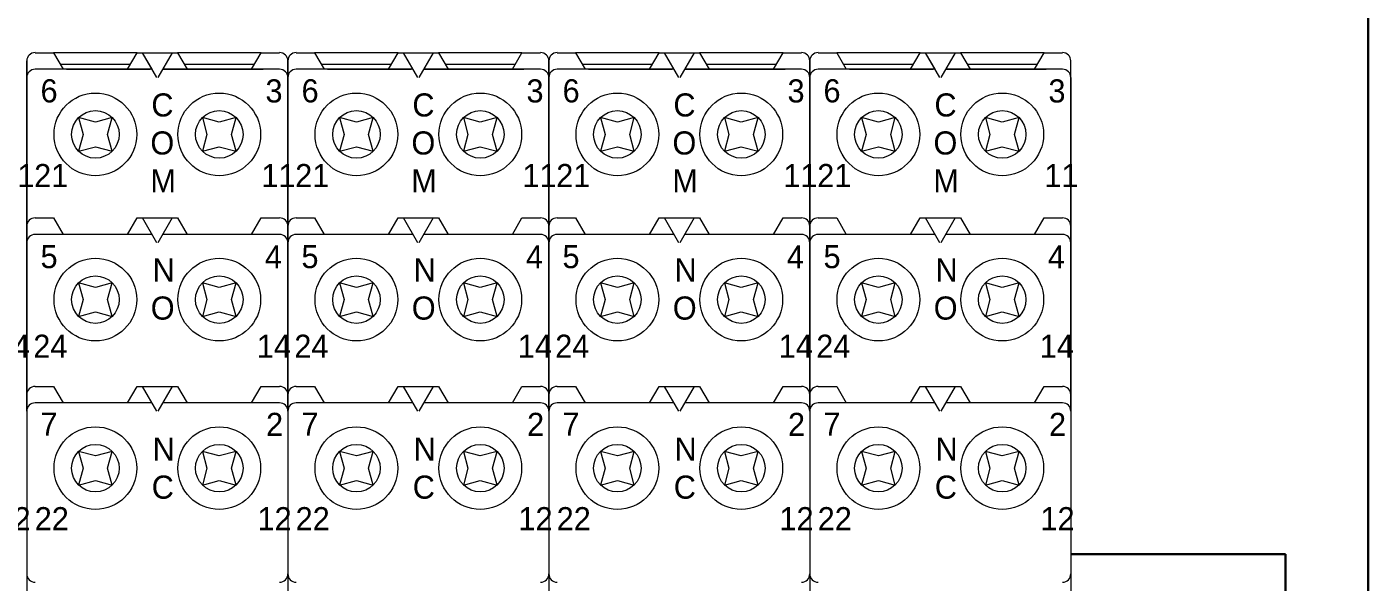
# Model space of a CAD drawing. Header units: millimetres. Extents: x -6000 to 26000, y -6000 to 26000.
# Drawn here: x 144.04 to 155.34, y -4566.96 to -4562.28 of the extents above; entities that cross this region are included whole.
import ezdxf

# ---------------------------------------------------------------- set-up
doc = ezdxf.new("R2010")
doc.units = ezdxf.units.MM
doc.header["$MEASUREMENT"] = 0
for name, color, linetype, lineweight in [('Чертеж и Рисунок_Ном._пера__1', 7, 'Continuous', 15), ('Чертеж и Рисунок_Ном._пера__21', 7, 'Continuous', 30), ('Чертеж и Рисунок_Ном._пера__7', 7, 'Continuous', 15)]:
    doc.layers.add(name, color=color, linetype=linetype, lineweight=lineweight)
doc.styles.add('СГЕНЕРИР_СТИЛЬ_3', font='')
doc.styles.get('СГЕНЕРИР_СТИЛЬ_3').set_extended_font_data('Arial')

msp = doc.modelspace()

# ---------------------------------------------------------------- linework, layer by layer
at = {"layer": 'Чертеж и Рисунок_Ном._пера__21', "color": 7, "linetype": 'Continuous', "lineweight": 30}
for p, q in [((155.339, -4648.664), (155.339, -4502.689)), ((152.836, -4566.719), (154.644, -4566.719)), ((154.644, -4566.719), (154.644, -4571.587))]:
    msp.add_line(p, q, dxfattribs=at)
at = {"layer": 'Чертеж и Рисунок_Ном._пера__7', "color": 7, "linetype": 'Continuous', "lineweight": 15}
for p, q in [((144.045, -4562.706), (144.045, -4562.566)), ((144.045, -4562.566), (144.045, -4562.706)), ((144.114, -4562.497), (144.27, -4562.497)), ((144.973, -4562.497), (144.27, -4562.497)), ((144.27, -4562.497), (144.351, -4562.636)), ((144.893, -4562.636), (144.973, -4562.497)), ((144.973, -4562.497), (145.018, -4562.497)), ((144.996, -4562.497), (145.291, -4562.497)), ((145.099, -4562.636), (145.018, -4562.497)), ((145.139, -4562.706), (145.018, -4562.497)), ((145.018, -4562.497), (145.269, -4562.497)), ((145.269, -4562.497), (145.148, -4562.706)), ((145.269, -4562.497), (145.313, -4562.497)), ((146.017, -4562.497), (145.313, -4562.497)), ((145.313, -4562.497), (145.394, -4562.636)), ((145.936, -4562.636), (146.017, -4562.497)), ((146.017, -4562.497), (146.173, -4562.497)), ((146.242, -4562.706), (146.242, -4562.566)), ((146.242, -4562.566), (146.242, -4562.706)), ((146.312, -4562.497), (146.468, -4562.497)), ((147.171, -4562.497), (146.468, -4562.497)), ((146.468, -4562.497), (146.548, -4562.636)), ((147.091, -4562.636), (147.171, -4562.497)), ((147.171, -4562.497), (147.216, -4562.497)), ((147.194, -4562.497), (147.488, -4562.497)), ((147.296, -4562.636), (147.216, -4562.497)), ((147.336, -4562.706), (147.216, -4562.497)), ((147.216, -4562.497), (147.466, -4562.497)), ((147.466, -4562.497), (147.346, -4562.706)), ((147.466, -4562.497), (147.511, -4562.497)), ((148.214, -4562.497), (147.511, -4562.497)), ((147.511, -4562.497), (147.592, -4562.636)), ((148.134, -4562.636), (148.214, -4562.497)), ((148.214, -4562.497), (148.371, -4562.497)), ((148.44, -4562.706), (148.44, -4562.566)), ((148.44, -4562.566), (148.44, -4562.706)), ((148.51, -4562.497), (148.666, -4562.497)), ((149.369, -4562.497), (148.666, -4562.497)), ((148.666, -4562.497), (148.746, -4562.636)), ((149.289, -4562.636), (149.369, -4562.497)), ((149.369, -4562.497), (149.414, -4562.497)), ((149.392, -4562.497), (149.686, -4562.497)), ((149.494, -4562.636), (149.414, -4562.497)), ((149.534, -4562.706), (149.414, -4562.497)), ((149.414, -4562.497), (149.664, -4562.497)), ((149.664, -4562.497), (149.544, -4562.706)), ((149.664, -4562.497), (149.709, -4562.497)), ((150.412, -4562.497), (149.709, -4562.497)), ((149.709, -4562.497), (149.789, -4562.636)), ((150.332, -4562.636), (150.412, -4562.497)), ((150.412, -4562.497), (150.568, -4562.497)), ((150.638, -4562.706), (150.638, -4562.566)), ((150.638, -4562.566), (150.638, -4562.706)), ((150.707, -4562.497), (150.864, -4562.497)), ((151.567, -4562.497), (150.864, -4562.497)), ((150.864, -4562.497), (150.944, -4562.636)), ((151.486, -4562.636), (151.567, -4562.497)), ((151.567, -4562.497), (151.612, -4562.497)), ((151.59, -4562.497), (151.884, -4562.497)), ((151.692, -4562.636), (151.612, -4562.497)), ((151.732, -4562.706), (151.612, -4562.497)), ((151.612, -4562.497), (151.862, -4562.497)), ((151.862, -4562.497), (151.741, -4562.706)), ((151.862, -4562.497), (151.907, -4562.497)), ((152.61, -4562.497), (151.907, -4562.497)), ((151.907, -4562.497), (151.987, -4562.636)), ((152.53, -4562.636), (152.61, -4562.497)), ((152.61, -4562.497), (152.766, -4562.497)), ((152.836, -4562.706), (152.836, -4562.566)), ((145.099, -4562.636), (144.114, -4562.636)), ((144.326, -4562.594), (144.917, -4562.594)), ((144.378, -4562.636), (145.083, -4562.636)), ((145.188, -4562.636), (146.034, -4562.636)), ((146.173, -4562.636), (145.188, -4562.636)), ((145.204, -4562.636), (146.034, -4562.636)), ((145.37, -4562.594), (145.96, -4562.594)), ((147.296, -4562.636), (146.312, -4562.636)), ((146.524, -4562.594), (147.115, -4562.594)), ((146.576, -4562.636), (147.281, -4562.636)), ((147.386, -4562.636), (148.231, -4562.636)), ((148.371, -4562.636), (147.386, -4562.636)), ((147.401, -4562.636), (148.231, -4562.636)), ((147.567, -4562.594), (148.158, -4562.594)), ((149.494, -4562.636), (148.51, -4562.636)), ((148.722, -4562.594), (149.313, -4562.594)), ((148.774, -4562.636), (149.479, -4562.636)), ((149.584, -4562.636), (150.429, -4562.636)), ((150.568, -4562.636), (149.584, -4562.636)), ((149.599, -4562.636), (150.429, -4562.636)), ((149.765, -4562.594), (150.356, -4562.594)), ((151.692, -4562.636), (150.707, -4562.636)), ((150.92, -4562.594), (151.51, -4562.594)), ((150.972, -4562.636), (151.677, -4562.636)), ((151.782, -4562.636), (152.627, -4562.636)), ((152.766, -4562.636), (151.782, -4562.636)), ((151.797, -4562.636), (152.627, -4562.636)), ((151.963, -4562.594), (152.554, -4562.594)), ((144.045, -4562.706), (144.045, -4568.791)), ((144.045, -4563.957), (144.045, -4562.706)), ((144.045, -4562.706), (144.045, -4568.791)), ((144.045, -4562.706), (144.045, -4563.957)), ((146.242, -4562.706), (146.242, -4568.791)), ((146.242, -4563.957), (146.242, -4562.706)), ((146.242, -4562.706), (146.242, -4568.791)), ((146.242, -4562.706), (146.242, -4563.957)), ((148.44, -4562.706), (148.44, -4568.791)), ((148.44, -4563.957), (148.44, -4562.706)), ((148.44, -4562.706), (148.44, -4568.791)), ((148.44, -4562.706), (148.44, -4563.957)), ((150.638, -4562.706), (150.638, -4568.791)), ((150.638, -4563.957), (150.638, -4562.706)), ((150.638, -4562.706), (150.638, -4568.791)), ((150.638, -4562.706), (150.638, -4563.957)), ((152.836, -4562.706), (152.836, -4568.791)), ((152.836, -4563.957), (152.836, -4562.706)), ((144.48, -4563.044), (144.518, -4563.185)), ((144.622, -4563.082), (144.48, -4563.044)), ((144.763, -4563.044), (144.622, -4563.082)), ((144.725, -4563.185), (144.763, -4563.044)), ((145.665, -4563.082), (145.523, -4563.044)), ((145.523, -4563.044), (145.561, -4563.185)), ((145.807, -4563.044), (145.665, -4563.082)), ((145.769, -4563.185), (145.807, -4563.044)), ((146.678, -4563.044), (146.716, -4563.185)), ((146.82, -4563.082), (146.678, -4563.044)), ((146.961, -4563.044), (146.82, -4563.082)), ((146.923, -4563.185), (146.961, -4563.044)), ((147.863, -4563.082), (147.721, -4563.044)), ((147.721, -4563.044), (147.759, -4563.185)), ((148.004, -4563.044), (147.863, -4563.082)), ((147.967, -4563.185), (148.004, -4563.044)), ((148.876, -4563.044), (148.914, -4563.185)), ((149.017, -4563.082), (148.876, -4563.044)), ((149.159, -4563.044), (149.017, -4563.082)), ((149.121, -4563.185), (149.159, -4563.044)), ((150.061, -4563.082), (149.919, -4563.044)), ((149.919, -4563.044), (149.957, -4563.185)), ((150.202, -4563.044), (150.061, -4563.082)), ((150.164, -4563.185), (150.202, -4563.044)), ((151.073, -4563.044), (151.111, -4563.185)), ((151.215, -4563.082), (151.073, -4563.044)), ((151.357, -4563.044), (151.215, -4563.082)), ((151.319, -4563.185), (151.357, -4563.044)), ((152.258, -4563.082), (152.117, -4563.044)), ((152.117, -4563.044), (152.155, -4563.185)), ((152.4, -4563.044), (152.258, -4563.082)), ((152.362, -4563.185), (152.4, -4563.044)), ((144.518, -4563.185), (144.48, -4563.327)), ((144.763, -4563.327), (144.725, -4563.185)), ((145.561, -4563.185), (145.523, -4563.327)), ((145.807, -4563.327), (145.769, -4563.185)), ((146.716, -4563.185), (146.678, -4563.327)), ((146.961, -4563.327), (146.923, -4563.185)), ((147.759, -4563.185), (147.721, -4563.327)), ((148.004, -4563.327), (147.967, -4563.185)), ((148.914, -4563.185), (148.876, -4563.327)), ((149.159, -4563.327), (149.121, -4563.185)), ((149.957, -4563.185), (149.919, -4563.327)), ((150.202, -4563.327), (150.164, -4563.185)), ((151.111, -4563.185), (151.073, -4563.327)), ((151.357, -4563.327), (151.319, -4563.185)), ((152.155, -4563.185), (152.117, -4563.327)), ((152.4, -4563.327), (152.362, -4563.185)), ((144.48, -4563.327), (144.622, -4563.289)), ((144.622, -4563.289), (144.763, -4563.327)), ((145.523, -4563.327), (145.665, -4563.289)), ((145.665, -4563.289), (145.807, -4563.327)), ((146.678, -4563.327), (146.82, -4563.289)), ((146.82, -4563.289), (146.961, -4563.327)), ((147.721, -4563.327), (147.863, -4563.289)), ((147.863, -4563.289), (148.004, -4563.327)), ((148.876, -4563.327), (149.017, -4563.289)), ((149.017, -4563.289), (149.159, -4563.327)), ((149.919, -4563.327), (150.061, -4563.289)), ((150.061, -4563.289), (150.202, -4563.327)), ((151.073, -4563.327), (151.215, -4563.289)), ((151.215, -4563.289), (151.357, -4563.327)), ((152.117, -4563.327), (152.258, -4563.289)), ((152.258, -4563.289), (152.4, -4563.327)), ((144.114, -4563.888), (144.27, -4563.888)), ((144.27, -4563.888), (144.351, -4564.027)), ((144.893, -4564.027), (144.973, -4563.888)), ((144.973, -4563.888), (145.018, -4563.888)), ((145.139, -4564.097), (145.018, -4563.888)), ((145.018, -4563.888), (145.269, -4563.888)), ((145.269, -4563.888), (145.148, -4564.097)), ((145.269, -4563.888), (145.313, -4563.888)), ((145.313, -4563.888), (145.394, -4564.027)), ((145.936, -4564.027), (146.017, -4563.888)), ((146.017, -4563.888), (146.173, -4563.888)), ((146.312, -4563.888), (146.468, -4563.888)), ((146.468, -4563.888), (146.548, -4564.027)), ((147.091, -4564.027), (147.171, -4563.888)), ((147.171, -4563.888), (147.216, -4563.888)), ((147.336, -4564.097), (147.216, -4563.888)), ((147.216, -4563.888), (147.466, -4563.888)), ((147.466, -4563.888), (147.346, -4564.097)), ((147.466, -4563.888), (147.511, -4563.888)), ((147.511, -4563.888), (147.592, -4564.027)), ((148.134, -4564.027), (148.214, -4563.888)), ((148.214, -4563.888), (148.371, -4563.888)), ((148.51, -4563.888), (148.666, -4563.888)), ((148.666, -4563.888), (148.746, -4564.027)), ((149.289, -4564.027), (149.369, -4563.888)), ((149.369, -4563.888), (149.414, -4563.888)), ((149.534, -4564.097), (149.414, -4563.888)), ((149.414, -4563.888), (149.664, -4563.888)), ((149.664, -4563.888), (149.544, -4564.097)), ((149.664, -4563.888), (149.709, -4563.888)), ((149.709, -4563.888), (149.789, -4564.027)), ((150.332, -4564.027), (150.412, -4563.888)), ((150.412, -4563.888), (150.568, -4563.888)), ((150.707, -4563.888), (150.864, -4563.888)), ((150.864, -4563.888), (150.944, -4564.027)), ((151.486, -4564.027), (151.567, -4563.888)), ((151.567, -4563.888), (151.612, -4563.888)), ((151.732, -4564.097), (151.612, -4563.888)), ((151.612, -4563.888), (151.862, -4563.888)), ((151.862, -4563.888), (151.741, -4564.097)), ((151.862, -4563.888), (151.907, -4563.888)), ((151.907, -4563.888), (151.987, -4564.027)), ((152.53, -4564.027), (152.61, -4563.888)), ((152.61, -4563.888), (152.766, -4563.888)), ((144.045, -4564.097), (144.045, -4563.957)), ((144.045, -4563.957), (144.045, -4564.097)), ((145.099, -4564.027), (144.114, -4564.027)), ((146.173, -4564.027), (145.188, -4564.027)), ((146.242, -4564.097), (146.242, -4563.957)), ((146.242, -4563.957), (146.242, -4564.097)), ((147.296, -4564.027), (146.312, -4564.027)), ((148.371, -4564.027), (147.386, -4564.027)), ((148.44, -4564.097), (148.44, -4563.957)), ((148.44, -4563.957), (148.44, -4564.097)), ((149.494, -4564.027), (148.51, -4564.027)), ((150.568, -4564.027), (149.584, -4564.027)), ((150.638, -4564.097), (150.638, -4563.957)), ((150.638, -4563.957), (150.638, -4564.097)), ((151.692, -4564.027), (150.707, -4564.027)), ((152.766, -4564.027), (151.782, -4564.027)), ((152.836, -4564.097), (152.836, -4563.957)), ((144.045, -4565.376), (144.045, -4564.097)), ((144.045, -4564.097), (144.045, -4565.376)), ((146.242, -4565.376), (146.242, -4564.097)), ((146.242, -4564.097), (146.242, -4565.376)), ((148.44, -4565.376), (148.44, -4564.097)), ((148.44, -4564.097), (148.44, -4565.376)), ((150.638, -4565.376), (150.638, -4564.097)), ((150.638, -4564.097), (150.638, -4565.376)), ((152.836, -4565.376), (152.836, -4564.097)), ((144.48, -4564.435), (144.518, -4564.576)), ((144.622, -4564.473), (144.48, -4564.435)), ((144.763, -4564.435), (144.622, -4564.473)), ((144.725, -4564.576), (144.763, -4564.435)), ((145.523, -4564.435), (145.561, -4564.576)), ((145.665, -4564.473), (145.523, -4564.435)), ((145.807, -4564.435), (145.665, -4564.473)), ((145.769, -4564.576), (145.807, -4564.435)), ((146.678, -4564.435), (146.716, -4564.576)), ((146.82, -4564.473), (146.678, -4564.435)), ((146.961, -4564.435), (146.82, -4564.473)), ((146.923, -4564.576), (146.961, -4564.435)), ((147.721, -4564.435), (147.759, -4564.576)), ((147.863, -4564.473), (147.721, -4564.435)), ((148.004, -4564.435), (147.863, -4564.473)), ((147.967, -4564.576), (148.004, -4564.435)), ((148.876, -4564.435), (148.914, -4564.576)), ((149.017, -4564.473), (148.876, -4564.435)), ((149.159, -4564.435), (149.017, -4564.473)), ((149.121, -4564.576), (149.159, -4564.435)), ((149.919, -4564.435), (149.957, -4564.576)), ((150.061, -4564.473), (149.919, -4564.435)), ((150.202, -4564.435), (150.061, -4564.473)), ((150.164, -4564.576), (150.202, -4564.435)), ((151.073, -4564.435), (151.111, -4564.576)), ((151.215, -4564.473), (151.073, -4564.435)), ((151.357, -4564.435), (151.215, -4564.473)), ((151.319, -4564.576), (151.357, -4564.435)), ((152.117, -4564.435), (152.155, -4564.576)), ((152.258, -4564.473), (152.117, -4564.435)), ((152.4, -4564.435), (152.258, -4564.473)), ((152.362, -4564.576), (152.4, -4564.435)), ((144.518, -4564.576), (144.48, -4564.718)), ((144.763, -4564.718), (144.725, -4564.576)), ((145.561, -4564.576), (145.523, -4564.718)), ((145.807, -4564.718), (145.769, -4564.576)), ((146.716, -4564.576), (146.678, -4564.718)), ((146.961, -4564.718), (146.923, -4564.576)), ((147.759, -4564.576), (147.721, -4564.718)), ((148.004, -4564.718), (147.967, -4564.576)), ((148.914, -4564.576), (148.876, -4564.718)), ((149.159, -4564.718), (149.121, -4564.576)), ((149.957, -4564.576), (149.919, -4564.718)), ((150.202, -4564.718), (150.164, -4564.576)), ((151.111, -4564.576), (151.073, -4564.718)), ((151.357, -4564.718), (151.319, -4564.576)), ((152.155, -4564.576), (152.117, -4564.718)), ((152.4, -4564.718), (152.362, -4564.576)), ((144.48, -4564.718), (144.622, -4564.68)), ((144.622, -4564.68), (144.763, -4564.718)), ((145.523, -4564.718), (145.665, -4564.68)), ((145.665, -4564.68), (145.807, -4564.718)), ((146.678, -4564.718), (146.82, -4564.68)), ((146.82, -4564.68), (146.961, -4564.718)), ((147.721, -4564.718), (147.863, -4564.68)), ((147.863, -4564.68), (148.004, -4564.718)), ((148.876, -4564.718), (149.017, -4564.68)), ((149.017, -4564.68), (149.159, -4564.718)), ((149.919, -4564.718), (150.061, -4564.68)), ((150.061, -4564.68), (150.202, -4564.718)), ((151.073, -4564.718), (151.215, -4564.68)), ((151.215, -4564.68), (151.357, -4564.718)), ((152.117, -4564.718), (152.258, -4564.68)), ((152.258, -4564.68), (152.4, -4564.718)), ((144.045, -4565.515), (144.045, -4565.376)), ((144.045, -4565.376), (144.045, -4565.515)), ((144.114, -4565.307), (144.27, -4565.307)), ((144.27, -4565.307), (144.351, -4565.446)), ((144.893, -4565.446), (144.973, -4565.307)), ((144.973, -4565.307), (145.018, -4565.307)), ((145.139, -4565.515), (145.018, -4565.307)), ((145.018, -4565.307), (145.269, -4565.307)), ((145.269, -4565.307), (145.148, -4565.515)), ((145.269, -4565.307), (145.313, -4565.307)), ((145.313, -4565.307), (145.394, -4565.446)), ((145.936, -4565.446), (146.017, -4565.307)), ((146.017, -4565.307), (146.173, -4565.307)), ((146.242, -4565.515), (146.242, -4565.376)), ((146.242, -4565.376), (146.242, -4565.515)), ((146.312, -4565.307), (146.468, -4565.307)), ((146.468, -4565.307), (146.548, -4565.446)), ((147.091, -4565.446), (147.171, -4565.307)), ((147.171, -4565.307), (147.216, -4565.307)), ((147.336, -4565.515), (147.216, -4565.307)), ((147.216, -4565.307), (147.466, -4565.307)), ((147.466, -4565.307), (147.346, -4565.515)), ((147.466, -4565.307), (147.511, -4565.307)), ((147.511, -4565.307), (147.592, -4565.446)), ((148.134, -4565.446), (148.214, -4565.307)), ((148.214, -4565.307), (148.371, -4565.307)), ((148.44, -4565.515), (148.44, -4565.376)), ((148.44, -4565.376), (148.44, -4565.515)), ((148.51, -4565.307), (148.666, -4565.307)), ((148.666, -4565.307), (148.746, -4565.446)), ((149.289, -4565.446), (149.369, -4565.307)), ((149.369, -4565.307), (149.414, -4565.307)), ((149.534, -4565.515), (149.414, -4565.307)), ((149.414, -4565.307), (149.664, -4565.307)), ((149.664, -4565.307), (149.544, -4565.515)), ((149.664, -4565.307), (149.709, -4565.307)), ((149.709, -4565.307), (149.789, -4565.446)), ((150.332, -4565.446), (150.412, -4565.307)), ((150.412, -4565.307), (150.568, -4565.307)), ((150.638, -4565.515), (150.638, -4565.376)), ((150.638, -4565.376), (150.638, -4565.515)), ((150.707, -4565.307), (150.864, -4565.307)), ((150.864, -4565.307), (150.944, -4565.446)), ((151.486, -4565.446), (151.567, -4565.307)), ((151.567, -4565.307), (151.612, -4565.307)), ((151.732, -4565.515), (151.612, -4565.307)), ((151.612, -4565.307), (151.862, -4565.307)), ((151.862, -4565.307), (151.741, -4565.515)), ((151.862, -4565.307), (151.907, -4565.307)), ((151.907, -4565.307), (151.987, -4565.446)), ((152.53, -4565.446), (152.61, -4565.307)), ((152.61, -4565.307), (152.766, -4565.307)), ((152.836, -4565.515), (152.836, -4565.376)), ((145.099, -4565.446), (144.114, -4565.446)), ((146.173, -4565.446), (145.188, -4565.446)), ((147.296, -4565.446), (146.312, -4565.446)), ((148.371, -4565.446), (147.386, -4565.446)), ((149.494, -4565.446), (148.51, -4565.446)), ((150.568, -4565.446), (149.584, -4565.446)), ((151.692, -4565.446), (150.707, -4565.446)), ((152.766, -4565.446), (151.782, -4565.446)), ((144.48, -4565.854), (144.518, -4565.995)), ((144.622, -4565.892), (144.48, -4565.854)), ((144.763, -4565.854), (144.622, -4565.892)), ((144.725, -4565.995), (144.763, -4565.854)), ((145.665, -4565.892), (145.523, -4565.854)), ((145.523, -4565.854), (145.561, -4565.995)), ((145.807, -4565.854), (145.665, -4565.892)), ((145.769, -4565.995), (145.807, -4565.854)), ((146.678, -4565.854), (146.716, -4565.995)), ((146.82, -4565.892), (146.678, -4565.854)), ((146.961, -4565.854), (146.82, -4565.892)), ((146.923, -4565.995), (146.961, -4565.854)), ((147.863, -4565.892), (147.721, -4565.854)), ((147.721, -4565.854), (147.759, -4565.995)), ((148.004, -4565.854), (147.863, -4565.892)), ((147.967, -4565.995), (148.004, -4565.854)), ((148.876, -4565.854), (148.914, -4565.995)), ((149.017, -4565.892), (148.876, -4565.854)), ((149.159, -4565.854), (149.017, -4565.892)), ((149.121, -4565.995), (149.159, -4565.854)), ((150.061, -4565.892), (149.919, -4565.854)), ((149.919, -4565.854), (149.957, -4565.995)), ((150.202, -4565.854), (150.061, -4565.892)), ((150.164, -4565.995), (150.202, -4565.854)), ((151.073, -4565.854), (151.111, -4565.995)), ((151.215, -4565.892), (151.073, -4565.854)), ((151.357, -4565.854), (151.215, -4565.892)), ((151.319, -4565.995), (151.357, -4565.854)), ((152.258, -4565.892), (152.117, -4565.854)), ((152.117, -4565.854), (152.155, -4565.995)), ((152.4, -4565.854), (152.258, -4565.892)), ((152.362, -4565.995), (152.4, -4565.854)), ((144.518, -4565.995), (144.48, -4566.137)), ((144.763, -4566.137), (144.725, -4565.995)), ((145.561, -4565.995), (145.523, -4566.137)), ((145.807, -4566.137), (145.769, -4565.995)), ((146.716, -4565.995), (146.678, -4566.137)), ((146.961, -4566.137), (146.923, -4565.995)), ((147.759, -4565.995), (147.721, -4566.137)), ((148.004, -4566.137), (147.967, -4565.995)), ((148.914, -4565.995), (148.876, -4566.137)), ((149.159, -4566.137), (149.121, -4565.995)), ((149.957, -4565.995), (149.919, -4566.137)), ((150.202, -4566.137), (150.164, -4565.995)), ((151.111, -4565.995), (151.073, -4566.137)), ((151.357, -4566.137), (151.319, -4565.995)), ((152.155, -4565.995), (152.117, -4566.137)), ((152.4, -4566.137), (152.362, -4565.995)), ((144.48, -4566.137), (144.622, -4566.099)), ((144.622, -4566.099), (144.763, -4566.137)), ((145.523, -4566.137), (145.665, -4566.099)), ((145.665, -4566.099), (145.807, -4566.137)), ((146.678, -4566.137), (146.82, -4566.099)), ((146.82, -4566.099), (146.961, -4566.137)), ((147.721, -4566.137), (147.863, -4566.099)), ((147.863, -4566.099), (148.004, -4566.137)), ((148.876, -4566.137), (149.017, -4566.099)), ((149.017, -4566.099), (149.159, -4566.137)), ((149.919, -4566.137), (150.061, -4566.099)), ((150.061, -4566.099), (150.202, -4566.137)), ((151.073, -4566.137), (151.215, -4566.099)), ((151.215, -4566.099), (151.357, -4566.137)), ((152.117, -4566.137), (152.258, -4566.099)), ((152.258, -4566.099), (152.4, -4566.137))]:
    msp.add_line(p, q, dxfattribs=at)
for centre, radius in [((144.622, -4563.185), 0.348), ((145.665, -4563.185), 0.348), ((146.82, -4563.185), 0.348), ((147.863, -4563.185), 0.348), ((149.017, -4563.185), 0.348), ((150.061, -4563.185), 0.348), ((151.215, -4563.185), 0.348), ((152.258, -4563.185), 0.348), ((144.622, -4563.185), 0.2), ((145.665, -4563.185), 0.2), ((146.82, -4563.185), 0.2), ((147.863, -4563.185), 0.2), ((149.017, -4563.185), 0.2), ((150.061, -4563.185), 0.2), ((151.215, -4563.185), 0.2), ((152.258, -4563.185), 0.2), ((144.622, -4564.576), 0.348), ((145.665, -4564.576), 0.348), ((146.82, -4564.576), 0.348), ((147.863, -4564.576), 0.348), ((149.017, -4564.576), 0.348), ((150.061, -4564.576), 0.348), ((151.215, -4564.576), 0.348), ((152.258, -4564.576), 0.348), ((144.622, -4564.576), 0.2), ((145.665, -4564.576), 0.2), ((146.82, -4564.576), 0.2), ((147.863, -4564.576), 0.2), ((149.017, -4564.576), 0.2), ((150.061, -4564.576), 0.2), ((151.215, -4564.576), 0.2), ((152.258, -4564.576), 0.2), ((144.622, -4565.995), 0.348), ((145.665, -4565.995), 0.348), ((146.82, -4565.995), 0.348), ((147.863, -4565.995), 0.348), ((149.017, -4565.995), 0.348), ((150.061, -4565.995), 0.348), ((151.215, -4565.995), 0.348), ((152.258, -4565.995), 0.348), ((144.622, -4565.995), 0.2), ((145.665, -4565.995), 0.2), ((146.82, -4565.995), 0.2), ((147.863, -4565.995), 0.2), ((149.017, -4565.995), 0.2), ((150.061, -4565.995), 0.2), ((151.215, -4565.995), 0.2), ((152.258, -4565.995), 0.2)]:
    msp.add_circle(centre, radius, dxfattribs=at)
for centre, start, end in [((144.114, -4562.566), 90, 180), ((146.173, -4562.566), 0, 90), ((146.312, -4562.566), 90, 180), ((148.371, -4562.566), 0, 90), ((148.51, -4562.566), 90, 180), ((150.568, -4562.566), 0, 90), ((150.707, -4562.566), 90, 180), ((152.766, -4562.566), 0, 90), ((144.114, -4562.706), 90, 180), ((146.173, -4562.706), 0, 90), ((146.312, -4562.706), 90, 180), ((148.371, -4562.706), 0, 90), ((148.51, -4562.706), 90, 180), ((150.568, -4562.706), 0, 90), ((150.707, -4562.706), 90, 180), ((152.766, -4562.706), 0, 90), ((144.114, -4563.957), 90, 180), ((146.173, -4563.957), 0, 90), ((146.312, -4563.957), 90, 180), ((148.371, -4563.957), 0, 90), ((148.51, -4563.957), 90, 180), ((150.568, -4563.957), 0, 90), ((150.707, -4563.957), 90, 180), ((152.766, -4563.957), 0, 90), ((144.114, -4564.097), 90, 180), ((146.173, -4564.097), 0, 90), ((146.312, -4564.097), 90, 180), ((148.371, -4564.097), 0, 90), ((148.51, -4564.097), 90, 180), ((150.568, -4564.097), 0, 90), ((150.707, -4564.097), 90, 180), ((152.766, -4564.097), 0, 90), ((144.114, -4565.376), 90, 180), ((146.173, -4565.376), 0, 90), ((146.312, -4565.376), 90, 180), ((148.371, -4565.376), 0, 90), ((148.51, -4565.376), 90, 180), ((150.568, -4565.376), 0, 90), ((150.707, -4565.376), 90, 180), ((152.766, -4565.376), 0, 90), ((144.114, -4565.515), 90, 180), ((146.173, -4565.515), 0, 90), ((146.312, -4565.515), 90, 180), ((148.371, -4565.515), 0, 90), ((148.51, -4565.515), 90, 180), ((150.568, -4565.515), 0, 90), ((150.707, -4565.515), 90, 180), ((152.766, -4565.515), 0, 90), ((144.114, -4566.886), 180, 270), ((146.173, -4566.886), 270, 0), ((146.312, -4566.886), 180, 270), ((148.371, -4566.886), 270, 0), ((148.51, -4566.886), 180, 270), ((150.568, -4566.886), 270, 0), ((150.707, -4566.886), 180, 270), ((152.766, -4566.886), 270, 0)]:
    msp.add_arc(centre, 0.0695, start, end, dxfattribs=at)

# ---------------------------------------------------------------- texts
at = {"layer": 'Чертеж и Рисунок_Ном._пера__1', "color": 7, "linetype": 'Continuous', "lineweight": 15, "char_height": 0.19474, "attachment_point": 7, "style": 'СГЕНЕРИР_СТИЛЬ_3'}
for s, insert in [('\\A1;{\\W0.950000x;\\pql;\\fArial|b0|i0|c204|p38;6}', (144.16, -4562.918)), ('\\A1;{\\W0.950000x;\\pql;\\fArial|b0|i0|c204|p38;3}', (146.054, -4562.919)), ('\\A1;{\\W0.950000x;\\pql;\\fArial|b0|i0|c204|p38;6}', (146.358, -4562.918)), ('\\A1;{\\W0.950000x;\\pql;\\fArial|b0|i0|c204|p38;3}', (148.252, -4562.919)), ('\\A1;{\\W0.950000x;\\pql;\\fArial|b0|i0|c204|p38;6}', (148.556, -4562.918)), ('\\A1;{\\W0.950000x;\\pql;\\fArial|b0|i0|c204|p38;3}', (150.45, -4562.919)), ('\\A1;{\\W0.950000x;\\pql;\\fArial|b0|i0|c204|p38;6}', (150.753, -4562.918)), ('\\A1;{\\W0.950000x;\\pql;\\fArial|b0|i0|c204|p38;3}', (152.647, -4562.919)), ('\\A1;{\\W0.950000x;\\pql;\\fArial|b0|i0|c204|p38;C}', (145.093, -4563.037)), ('\\A1;{\\W0.950000x;\\pql;\\fArial|b0|i0|c204|p38;C}', (147.291, -4563.037)), ('\\A1;{\\W0.950000x;\\pql;\\fArial|b0|i0|c204|p38;C}', (149.489, -4563.037)), ('\\A1;{\\W0.950000x;\\pql;\\fArial|b0|i0|c204|p38;C}', (151.687, -4563.037)), ('\\A1;{\\W0.950000x;\\pql;\\fArial|b0|i0|c204|p38;O}', (145.085, -4563.357)), ('\\A1;{\\W0.950000x;\\pql;\\fArial|b0|i0|c204|p38;O}', (147.283, -4563.357)), ('\\A1;{\\W0.950000x;\\pql;\\fArial|b0|i0|c204|p38;O}', (149.481, -4563.357)), ('\\A1;{\\W0.950000x;\\pql;\\fArial|b0|i0|c204|p38;O}', (151.679, -4563.357)), ('\\A1;{\\W0.950000x;\\pql;\\fArial|b0|i0|c204|p38;11}', (143.822, -4563.629)), ('\\A1;{\\W0.950000x;\\pql;\\fArial|b0|i0|c204|p38;21}', (144.106, -4563.629)), ('\\A1;{\\W0.950000x;\\pql;\\fArial|b0|i0|c204|p38;M}', (145.085, -4563.674)), ('\\A1;{\\W0.950000x;\\pql;\\fArial|b0|i0|c204|p38;11}', (146.02, -4563.629)), ('\\A1;{\\W0.950000x;\\pql;\\fArial|b0|i0|c204|p38;21}', (146.304, -4563.629)), ('\\A1;{\\W0.950000x;\\pql;\\fArial|b0|i0|c204|p38;M}', (147.282, -4563.674)), ('\\A1;{\\W0.950000x;\\pql;\\fArial|b0|i0|c204|p38;11}', (148.218, -4563.629)), ('\\A1;{\\W0.950000x;\\pql;\\fArial|b0|i0|c204|p38;21}', (148.502, -4563.629)), ('\\A1;{\\W0.950000x;\\pql;\\fArial|b0|i0|c204|p38;M}', (149.48, -4563.674)), ('\\A1;{\\W0.950000x;\\pql;\\fArial|b0|i0|c204|p38;11}', (150.415, -4563.629)), ('\\A1;{\\W0.950000x;\\pql;\\fArial|b0|i0|c204|p38;21}', (150.7, -4563.629)), ('\\A1;{\\W0.950000x;\\pql;\\fArial|b0|i0|c204|p38;M}', (151.678, -4563.674)), ('\\A1;{\\W0.950000x;\\pql;\\fArial|b0|i0|c204|p38;11}', (152.613, -4563.629)), ('\\A1;{\\W0.950000x;\\pql;\\fArial|b0|i0|c204|p38;5}', (144.16, -4564.314)), ('\\A1;{\\W0.950000x;\\pql;\\fArial|b0|i0|c204|p38;4}', (146.049, -4564.314)), ('\\A1;{\\W0.950000x;\\pql;\\fArial|b0|i0|c204|p38;5}', (146.357, -4564.314)), ('\\A1;{\\W0.950000x;\\pql;\\fArial|b0|i0|c204|p38;4}', (148.247, -4564.314)), ('\\A1;{\\W0.950000x;\\pql;\\fArial|b0|i0|c204|p38;5}', (148.555, -4564.314)), ('\\A1;{\\W0.950000x;\\pql;\\fArial|b0|i0|c204|p38;4}', (150.444, -4564.314)), ('\\A1;{\\W0.950000x;\\pql;\\fArial|b0|i0|c204|p38;5}', (150.753, -4564.314)), ('\\A1;{\\W0.950000x;\\pql;\\fArial|b0|i0|c204|p38;4}', (152.642, -4564.314)), ('\\A1;{\\W0.950000x;\\pql;\\fArial|b0|i0|c204|p38;N}', (145.103, -4564.424)), ('\\A1;{\\W0.950000x;\\pql;\\fArial|b0|i0|c204|p38;N}', (147.301, -4564.424)), ('\\A1;{\\W0.950000x;\\pql;\\fArial|b0|i0|c204|p38;N}', (149.498, -4564.424)), ('\\A1;{\\W0.950000x;\\pql;\\fArial|b0|i0|c204|p38;N}', (151.696, -4564.424)), ('\\A1;{\\W0.950000x;\\pql;\\fArial|b0|i0|c204|p38;O}', (145.088, -4564.747)), ('\\A1;{\\W0.950000x;\\pql;\\fArial|b0|i0|c204|p38;O}', (147.286, -4564.747)), ('\\A1;{\\W0.950000x;\\pql;\\fArial|b0|i0|c204|p38;O}', (149.484, -4564.747)), ('\\A1;{\\W0.950000x;\\pql;\\fArial|b0|i0|c204|p38;O}', (151.681, -4564.747)), ('\\A1;{\\W0.950000x;\\pql;\\fArial|b0|i0|c204|p38;14}', (143.783, -4565.066)), ('\\A1;{\\W0.950000x;\\pql;\\fArial|b0|i0|c204|p38;24}', (144.099, -4565.066)), ('\\A1;{\\W0.950000x;\\pql;\\fArial|b0|i0|c204|p38;14}', (145.981, -4565.066)), ('\\A1;{\\W0.950000x;\\pql;\\fArial|b0|i0|c204|p38;24}', (146.297, -4565.066)), ('\\A1;{\\W0.950000x;\\pql;\\fArial|b0|i0|c204|p38;14}', (148.179, -4565.066)), ('\\A1;{\\W0.950000x;\\pql;\\fArial|b0|i0|c204|p38;24}', (148.494, -4565.066)), ('\\A1;{\\W0.950000x;\\pql;\\fArial|b0|i0|c204|p38;14}', (150.376, -4565.066)), ('\\A1;{\\W0.950000x;\\pql;\\fArial|b0|i0|c204|p38;24}', (150.692, -4565.066)), ('\\A1;{\\W0.950000x;\\pql;\\fArial|b0|i0|c204|p38;14}', (152.574, -4565.066)), ('\\A1;{\\W0.950000x;\\pql;\\fArial|b0|i0|c204|p38;7}', (144.159, -4565.722)), ('\\A1;{\\W0.950000x;\\pql;\\fArial|b0|i0|c204|p38;2}', (146.059, -4565.724)), ('\\A1;{\\W0.950000x;\\pql;\\fArial|b0|i0|c204|p38;7}', (146.357, -4565.722)), ('\\A1;{\\W0.950000x;\\pql;\\fArial|b0|i0|c204|p38;2}', (148.257, -4565.724)), ('\\A1;{\\W0.950000x;\\pql;\\fArial|b0|i0|c204|p38;7}', (148.554, -4565.722)), ('\\A1;{\\W0.950000x;\\pql;\\fArial|b0|i0|c204|p38;2}', (150.454, -4565.724)), ('\\A1;{\\W0.950000x;\\pql;\\fArial|b0|i0|c204|p38;7}', (150.752, -4565.722)), ('\\A1;{\\W0.950000x;\\pql;\\fArial|b0|i0|c204|p38;2}', (152.652, -4565.724)), ('\\A1;{\\W0.950000x;\\pql;\\fArial|b0|i0|c204|p38;N}', (145.103, -4565.932)), ('\\A1;{\\W0.950000x;\\pql;\\fArial|b0|i0|c204|p38;N}', (147.301, -4565.932)), ('\\A1;{\\W0.950000x;\\pql;\\fArial|b0|i0|c204|p38;N}', (149.498, -4565.932)), ('\\A1;{\\W0.950000x;\\pql;\\fArial|b0|i0|c204|p38;N}', (151.696, -4565.932)), ('\\A1;{\\W0.950000x;\\pql;\\fArial|b0|i0|c204|p38;C}', (145.096, -4566.255)), ('\\A1;{\\W0.950000x;\\pql;\\fArial|b0|i0|c204|p38;C}', (147.294, -4566.255)), ('\\A1;{\\W0.950000x;\\pql;\\fArial|b0|i0|c204|p38;C}', (149.492, -4566.255)), ('\\A1;{\\W0.950000x;\\pql;\\fArial|b0|i0|c204|p38;C}', (151.69, -4566.255)), ('\\A1;{\\W0.950000x;\\pql;\\fArial|b0|i0|c204|p38;12}', (143.789, -4566.518)), ('\\A1;{\\W0.950000x;\\pql;\\fArial|b0|i0|c204|p38;22}', (144.111, -4566.518)), ('\\A1;{\\W0.950000x;\\pql;\\fArial|b0|i0|c204|p38;12}', (145.987, -4566.518)), ('\\A1;{\\W0.950000x;\\pql;\\fArial|b0|i0|c204|p38;22}', (146.308, -4566.518)), ('\\A1;{\\W0.950000x;\\pql;\\fArial|b0|i0|c204|p38;12}', (148.184, -4566.518)), ('\\A1;{\\W0.950000x;\\pql;\\fArial|b0|i0|c204|p38;22}', (148.506, -4566.518)), ('\\A1;{\\W0.950000x;\\pql;\\fArial|b0|i0|c204|p38;12}', (150.382, -4566.518)), ('\\A1;{\\W0.950000x;\\pql;\\fArial|b0|i0|c204|p38;22}', (150.704, -4566.518)), ('\\A1;{\\W0.950000x;\\pql;\\fArial|b0|i0|c204|p38;12}', (152.58, -4566.518))]:
    msp.add_mtext(s, dxfattribs=dict(at, insert=insert))

doc.saveas('drawing.dxf')
